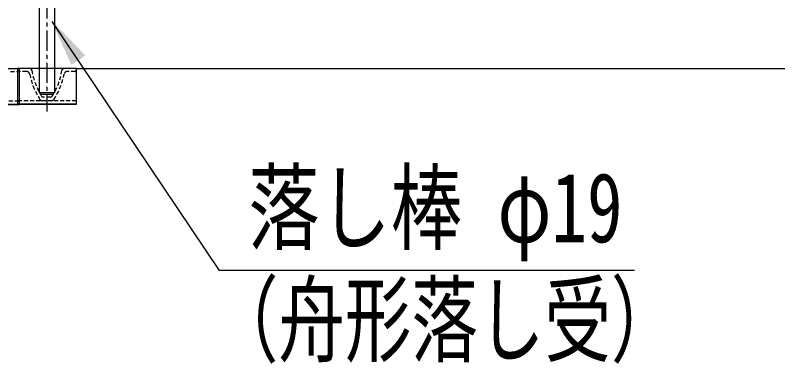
# Model space of a CAD drawing. Units: millimetres, scale not verified. Extents: x -5940 to 5940, y -4200 to 4200.
# Drawn here: x -2041 to -1093, y -2406 to -1973 of the extents above; entities that cross this region are included whole.
import ezdxf
from ezdxf.enums import TextEntityAlignment as Align

# ---------------------------------------------------------------- set-up
doc = ezdxf.new("R2010")
doc.units = ezdxf.units.MM
doc.header["$LTSCALE"] = 20
doc.linetypes.add('USER1', pattern=[2, 1.25, -0.25, 0.25, -0.25])
doc.linetypes.add('USER2', pattern=[0.375, 0.25, -0.125])
for name, color, linetype, lineweight in [('0-3_6文字', 7, 'Continuous', 25), ('0-4_8部品', 7, 'Continuous', 25), ('0-7_中心線', 1, 'USER1', 25), ('0-9_0', 7, 'Continuous', 25), ('0-E_GL', 7, 'Continuous', 25)]:
    doc.layers.add(name, color=color, linetype=linetype, lineweight=lineweight)
doc.styles.add('ＭＳ ゴシック', font='')
doc.styles.get('ＭＳ ゴシック').set_extended_font_data('MS Gothic')

msp = doc.modelspace()

# ---------------------------------------------------------------- linework, layer by layer
at = {"layer": '0-3_6文字'}
msp.add_lwpolyline([(-1271.48, -2290.12), (-1787.42, -2290.12), (-1995.35, -1980.76)], dxfattribs=at)
msp.add_solid([(-1996.47, -1979.1), (-1954.35, -2023.08), (-1971.65, -2034.71)], dxfattribs=at)
at = {"layer": '0-4_8部品', "color": 3}
for p, q in [((-2011.67, -1822.38), (-2011.67, -2069.11)), ((-1992.67, -1822.38), (-1992.67, -2069.11)), ((-2011.67, -2069.11), (-2009.67, -2071.11)), ((-2011.67, -2069.11), (-1992.67, -2069.11)), ((-2009.67, -2071.11), (-1994.67, -2071.11)), ((-1994.67, -2071.11), (-1992.67, -2069.11))]:
    msp.add_line(p, q, dxfattribs=at)
at = {"layer": '0-7_中心線'}
msp.add_line((-2002.17, -792.07), (-2002.17, -2092.58), dxfattribs=at)
at = {"layer": '0-9_0'}
for p, q in [((-2109.36, -2039.38), (-2036.36, -2039.38)), ((-1965.56, -2039.38), (-2038.56, -2039.38)), ((-2038.56, -2039.38), (-2038.56, -2083.88)), ((-2036.36, -2039.38), (-2036.36, -2083.88)), ((-1965.56, -2039.38), (-1965.56, -2083.88)), ((-2109.36, -2083.38), (-2036.36, -2083.38)), ((-2109.36, -2083.88), (-2036.36, -2083.88)), ((-1965.56, -2083.38), (-2038.56, -2083.38)), ((-1965.56, -2083.88), (-2038.56, -2083.88))]:
    msp.add_line(p, q, dxfattribs=at)
at = {"layer": '0-9_0', "color": 4, "linetype": 'USER2'}
for p, q in [((-2051.69, -2039.38), (-2036.36, -2039.38)), ((-2047.5, -2042.88), (-2037.86, -2042.88)), ((-2023.23, -2039.38), (-2038.56, -2039.38)), ((-2038.56, -2039.38), (-2038.56, -2041.38)), ((-2027.42, -2042.88), (-2037.06, -2042.88)), ((-2036.36, -2039.38), (-2036.36, -2041.38)), ((-1967.06, -2042.88), (-1976.7, -2042.88)), ((-1965.56, -2039.38), (-1965.56, -2041.38)), ((-1997.63, -2074.88), (-2006.49, -2074.88))]:
    msp.add_line(p, q, dxfattribs=at)
at = {"layer": '0-9_0', "linetype": 'USER2'}
for p, q in [((-2109.36, -2079.38), (-2036.36, -2079.38)), ((-1965.56, -2079.38), (-2038.56, -2079.38))]:
    msp.add_line(p, q, dxfattribs=at)
at = {"layer": '0-9_0', "color": 4, "linetype": 'USER2'}
for centre, radius, start, end in [((-2037.06, -2041.38), 1.5, 180, 270), ((-2037.86, -2041.38), 1.5, 270, 0), ((-2027.42, -2046.88), 4, 11.16592, 90), ((-1934.71, -2028.58), 90.5, 191.16592, 212.93438), ((-2023.23, -2041.88), 2.5, 8.84473, 90), ((-1937.76, -2028.58), 84, 188.84473, 212.5084), ((-2066.36, -2028.58), 84, 327.4916, 351.15527), ((-2069.41, -2028.58), 90.5, 327.06562, 348.83408), ((-1980.89, -2041.88), 2.5, 90, 171.15527), ((-1976.7, -2046.88), 4, 90, 168.83408), ((-1967.06, -2041.38), 1.5, 270, 0)]:
    msp.add_arc(centre, radius, start, end, dxfattribs=at)
at = {"layer": '0-9_0', "color": 4}
for centre, radius, start, end in [((-2006.49, -2072.38), 2.5, 212.5084, 270), ((-1997.63, -2072.38), 2.5, 270, 327.4916), ((-2007.73, -2075.88), 3.5, 212.93438, 270), ((-1996.39, -2075.88), 3.5, 270, 327.06562)]:
    msp.add_arc(centre, radius, start, end, dxfattribs=at)
at = {"layer": '0-E_GL'}
msp.add_line((-1965.56, -2039.38), (-287.46, -2039.38), dxfattribs=at)

# ---------------------------------------------------------------- texts
at = {"layer": '0-3_6文字', "style": 'ＭＳ ゴシック'}
for s, height, width, p in [('落し棒 φ19', 86.59, 0.75, (-1751.61, -2281.16)), ('（舟形落し受）', 86.66, 0.7, (-1797, -2420.68))]:
    msp.add_text(s, height=height, dxfattribs=dict(at, width=width)).set_placement(p, align=Align.BOTTOM_LEFT)

doc.saveas('drawing.dxf')
